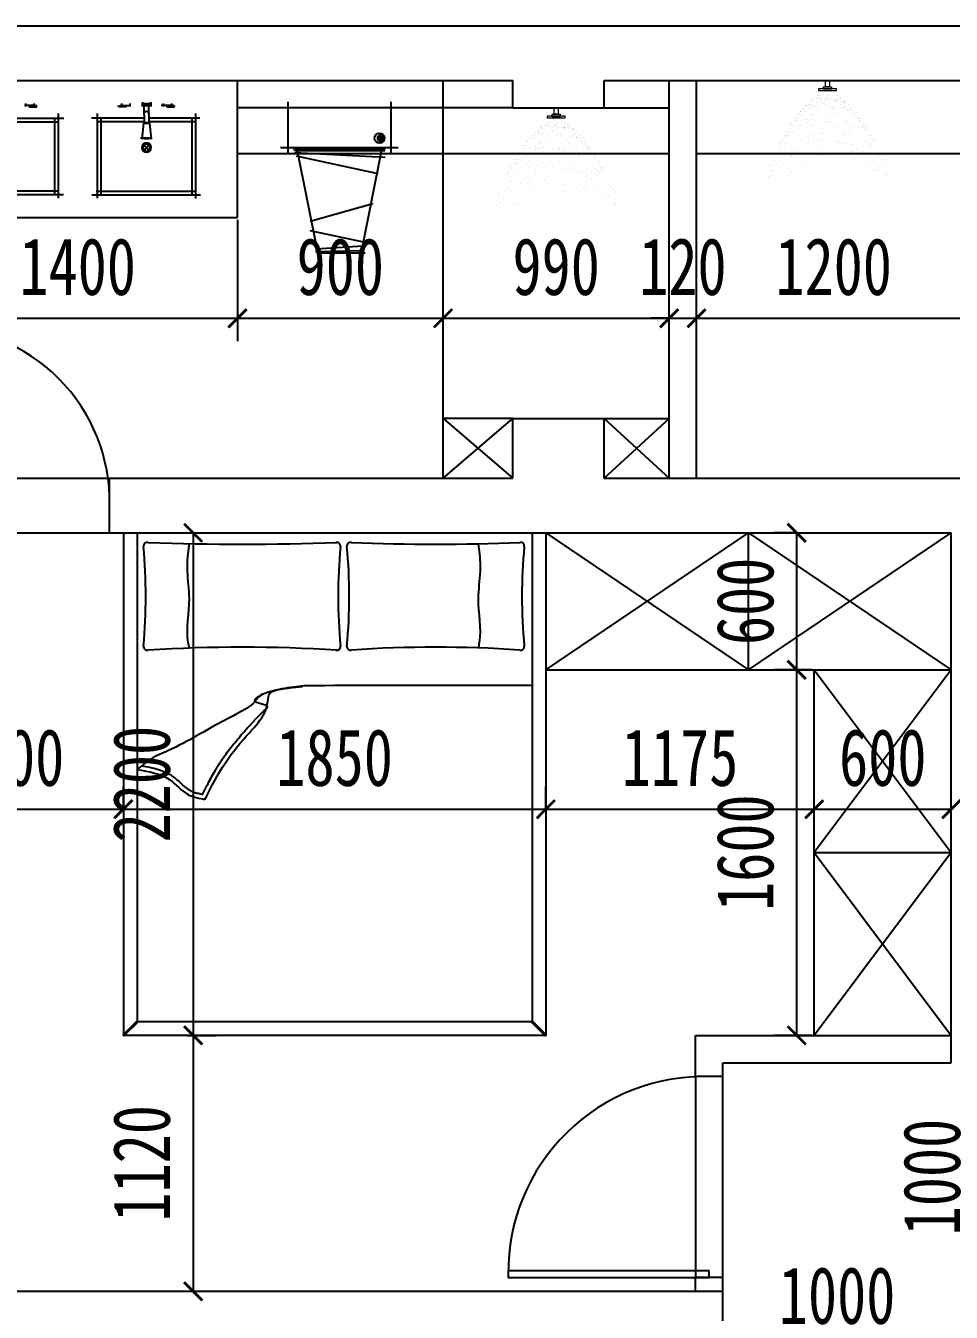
# Model space of a CAD drawing. Header units: millimetres. Extents: x -2231407 to 1513712, y -2704583 to 257.
# Drawn here: x 615723 to 619775, y -1347768 to -1342136 of the extents above; entities that cross this region are included whole.
import ezdxf

# ---------------------------------------------------------------- set-up
doc = ezdxf.new("R2010")
doc.units = ezdxf.units.MM
doc.layers.add('044', color=131, linetype='Continuous', lineweight=9)
doc.layers.add('4', color=4, linetype='Continuous')
doc.layers.add('IBS-Refe', color=50, linetype='Continuous')
doc.styles.add('说明文字', font='', dxfattribs={"width": 0.75})
doc.styles.get('说明文字').set_extended_font_data('SimSun')
doc.dimstyles.new('1--100', dxfattribs={"dimscale": 100, "dimtxt": 2.5, "dimasz": 0.8, "dimexe": 1, "dimexo": 0.1, "dimgap": 1, "dimtad": 3, "dimdec": 4, "dimrnd": 5, "dimzin": 0, "dimdsep": 46, "dimtxsty": '说明文字', "dimblk": 'ARCHTICK', "dimcen": 0.13, "dimazin": 0, "dimtfac": 1, "dimtdec": 4, "dimtix": 1, "dimtmove": 2, "dimatfit": 3, "dimldrblk": '0定义箭头', "dimfxl": 5, "dimfxlon": 1, "dimtvp": 1, "dimtolj": 1, "dimtzin": 0, "dimarcsym": 0})

# ---------------------------------------------------------------- blocks, each defined once
blk = doc.blocks.new('3r32r232r2')
at = {"color": 8}
for p, q in [((557224.1, -1317317.2), (557224.1, -1319513)), ((557224.1, -1317317.2, 0), (559074.1, -1317317.2, 0)), ((557284.1, -1317317.2), (557284.1, -1319453)), ((559014.1, -1317317.2), (559014.1, -1319453)), ((559074.1, -1317317.2), (559074.1, -1319513)), ((557284.1, -1319453), (557224.1, -1319513)), ((557288.3, -1319457.2), (557228.3, -1319517.2)), ((557284.1, -1319453), (557288.3, -1319457.2)), ((559009.8, -1319457.2), (557288.3, -1319457.2)), ((559014.1, -1319453), (559009.8, -1319457.2)), ((559009.8, -1319457.2), (559069.8, -1319517.2)), ((559014.1, -1319453), (559074.1, -1319513)), ((559069.8, -1319517.2), (557228.3, -1319517.2))]:
    blk.add_line(p, q, dxfattribs=at)
for centre, radius, start, end in [((557328.7, -1317374.8), 16.1, 75.7063, 187.4418), ((557745.8, -1306191.2), 11175.5, 267.8814, 272.1186), ((558158.9, -1317375.3), 16.1, 352.5582, 104.2937), ((558218.9, -1317374.8), 16.1, 75.7063, 187.4418), ((558591.2, -1308670.7), 8696.2, 267.57225, 272.42775), ((558963.6, -1317374.8), 16.1, 352.5582, 104.2937), ((554806.6, -1317594.8), 2515.5, 355.0304, 4.9696), ((560452.5, -1317595.3), 2288, 174.5349, 185.4651), ((555925.3, -1317594.8), 2288, 354.5349, 5.4651), ((561257.2, -1317594.8), 2288, 174.5349, 185.4651), ((557328.7, -1317814.8), 16.1, 172.5582, 284.2937), ((557745.8, -1324737.2), 6919.2, 86.57688, 93.42312), ((558158.9, -1317815.3), 16.1, 255.7063, 7.4418), ((558218.9, -1317814.8), 16.1, 172.5582, 284.2937), ((558591.2, -1323202.9), 5385.2, 86.0777, 93.9223), ((558963.6, -1317814.8), 16.1, 255.7063, 7.4418), ((557226.2, -1319515.1), 3, 134.9931, 315.0996), ((559072, -1319515.1), 3, 224.9004, 45.0069)]:
    blk.add_arc(centre, radius, start, end, dxfattribs=at)
for points, knots in [([(557513.5, -1317821.6), (557511.7, -1317813.6), (557495.6, -1317742.7), (557523.3, -1317628.6), (557501.4, -1317492.1), (557506.2, -1317411.4), (557512.3, -1317371.5), (557513.4, -1317364.6)], [0, 0, 0, 0, 24.551262, 217.459975, 337.028895, 437.217911, 458.216546, 458.216546, 458.216546, 458.216546]), ([(558778.8, -1317821.6), (558780.6, -1317813.6), (558796.6, -1317742.7), (558769, -1317628.6), (558790.9, -1317492.1), (558786.1, -1317411.4), (558779.9, -1317371.5), (558778.9, -1317364.6)], [0, 0, 0, 0, 24.551262, 217.459975, 337.028895, 437.217911, 458.216546, 458.216546, 458.216546, 458.216546]), ([(559014.1, -1317985.3), (558610.6, -1317985.2), (558145.2, -1317985.3), (558010, -1317986.9), (557892.6, -1318002.4), (557812.7, -1318028.7), (557800.8, -1318070.8), (557675.3, -1318131.4), (557544.5, -1318206.5), (557439.1, -1318264.4), (557345, -1318301.6), (557303.4, -1318337), (557284.1, -1318353.5)], [96.646583, 96.646583, 96.646583, 96.646583, 862.076778, 918.615066, 991.086884, 1068.140151, 1171.141488, 1349.581713, 1485.494659, 1623.483177, 1710.544261, 1786.221499, 1786.221499, 1786.221499, 1786.221499]), ([(557582.6, -1318483.8), (557609.9, -1318428.9), (557662.2, -1318323.6), (557764.5, -1318203.9), (557858.7, -1318100.8), (557853, -1318027.2), (557876.9, -1318000.8), (558008.6, -1317989.5)], [0, 0, 0, 0, 183.123786, 351.251627, 469.436762, 603.05833, 703.77943, 703.77943, 703.77943, 703.77943]), ([(557571.4, -1318461.4), (557578, -1318448.1), (557586.2, -1318431.7), (557605, -1318395.4), (557615.7, -1318375.7), (557631.3, -1318348.8), (557635.8, -1318341.5), (557644.5, -1318327.3), (557648.9, -1318320.6), (557656.6, -1318308.9), (557660, -1318304), (557666.8, -1318294.3), (557670.3, -1318289.4), (557680.8, -1318275.1), (557688, -1318265.7), (557710, -1318237.8), (557725.2, -1318219.8), (557746.2, -1318195.6), (557751.8, -1318189.2), (557760.3, -1318179.6), (557763.2, -1318176.4), (557769.1, -1318169.8), (557772, -1318166.6), (557780.8, -1318156.8), (557786.7, -1318150.3), (557804.6, -1318131), (557816.9, -1318118.3), (557836.1, -1318099.4), (557842.7, -1318093.1), (557856.3, -1318080.7), (557863.2, -1318074.6), (557784.4, -1318056.7), (557799.2, -1318045.4), (557820.2, -1318031), (557826, -1318027.3), (557833.1, -1318022.9), (557834.4, -1318022.1), (557835.8, -1318021.3)], [11.446693, 11.446693, 11.446693, 11.446693, 66.20458, 66.20458, 132.409159, 132.409159, 157.738839, 157.738839, 181.269338, 181.269338, 198.679267, 198.679267, 216.089197, 216.089197, 250.909056, 250.909056, 320.548774, 320.548774, 345.827712, 345.827712, 358.848719, 358.848719, 371.869725, 371.869725, 397.911737, 397.911737, 449.995762, 449.995762, 476.701855, 476.701855, 503.407948, 503.407948, 556.820133, 556.820133, 576.394027, 576.394027, 580.819388, 580.819388, 580.819388, 580.819388]), ([(557284.1, -1318353.5), (557335.4, -1318361.8), (557421.4, -1318375.7), (557495.1, -1318468.3), (557556, -1318479.1), (557582.6, -1318483.8)], [0, 0, 0, 0, 150.204704, 251.768605, 330.790219, 330.790219, 330.790219, 330.790219]), ([(557304.2, -1318336.5), (557304.2, -1318336.5), (557304, -1318336.4), (557324.9, -1318340.1), (557337.4, -1318342.4), (557362.3, -1318348.2), (557374.7, -1318351.7), (557396.2, -1318359.3), (557405.3, -1318363.1), (557417.9, -1318369.4), (557421.5, -1318371.3), (557427.7, -1318374.9), (557430.3, -1318376.5), (557434.4, -1318379.1), (557435.9, -1318380.2), (557438.7, -1318382.1), (557440, -1318382.9), (557442.4, -1318384.7), (557443.6, -1318385.6), (557447.2, -1318388.3), (557449.6, -1318390.2), (557456.5, -1318395.8), (557460.8, -1318399.6), (557469.4, -1318407.2), (557473.5, -1318411), (557481.6, -1318418.4), (557485.6, -1318422), (557493.5, -1318428.7), (557497.4, -1318431.9), (557505.2, -1318437.7), (557509.1, -1318440.4), (557514, -1318443.2), (557514.9, -1318443.8), (557517, -1318444.9), (557518.1, -1318445.5), (557520.4, -1318446.7), (557521.6, -1318447.2), (557525.2, -1318448.8), (557527.6, -1318449.9), (557535.6, -1318452.9), (557541.4, -1318454.6), (557553.5, -1318457.8), (557559.9, -1318459.2), (557568.1, -1318460.8), (557569.8, -1318461.1), (557571.4, -1318461.4)], [0, 0, 0, 0, 24.319537, 24.319537, 60.416536, 60.416536, 96.513536, 96.513536, 124.132877, 124.132877, 135.417576, 135.417576, 143.707623, 143.707623, 148.705619, 148.705619, 152.813805, 152.813805, 156.921991, 156.921991, 165.138364, 165.138364, 181.57111, 181.57111, 198.003855, 198.003855, 214.4366, 214.4366, 230.869346, 230.869346, 247.302091, 247.302091, 251.381041, 251.381041, 256.076136, 256.076136, 260.771232, 260.771232, 270.161424, 270.161424, 290.550085, 290.550085, 310.938746, 310.938746, 316.14782, 316.14782, 316.14782, 316.14782])]:
    blk.add_open_spline(points, degree=3, knots=knots, dxfattribs=at)
blk = doc.blocks.new('214')
h = blk.add_hatch(color=8)
edge = h.paths.add_edge_path()
edge.add_ellipse((984258.5, -1438081), major_axis=(-12.4, 12.4), ratio=1, start_angle=225, end_angle=405)
edge.add_ellipse((984258.5, -1438081), major_axis=(-12.4, 12.4), ratio=1, start_angle=45, end_angle=225)
at = {"color": 4}
for p, q in [((984336.1, -1437948.9), (983828.7, -1437948.9)), ((983854.3, -1438150.7), (983854.3, -1437921.3)), ((984304.3, -1438148.5), (984304.3, -1437921.3)), ((984336.1, -1438124.1), (983820, -1438124.1)), ((983986.7, -1438594.9), (983891.9, -1438124.1)), ((984172.8, -1438594.9), (984265.4, -1438124.1)), ((984190.8, -1438584.2), (983982.7, -1438584.2))]:
    blk.add_line(p, q, dxfattribs=at)
at = {"color": 8}
for p, q in [((983877.4, -1438130.1), (984279.2, -1438130.1)), ((984279.2, -1438166.3), (983881.3, -1438145.3)), ((984277.3, -1438135.8), (983883.2, -1438135.8)), ((984248.7, -1438236.7), (983890.8, -1438160.5)), ((984224.5, -1438368.1), (983950.4, -1438446.2)), ((984197.9, -1438538.7), (983950.4, -1438486.2)), ((984182.6, -1438554), (983975.2, -1438567.3)), ((984180.7, -1438574.9), (983973.3, -1438578.7))]:
    blk.add_line(p, q, dxfattribs=at)
blk.add_ellipse((984254.1, -1438081.1), major_axis=(-15.6, 15.6), ratio=1, start_param=0.835351, end_param=7.118536, dxfattribs=at)
blk = doc.blocks.new('A$C9808678f')
at = {"color": 8}
for p, q in [((62.2, 565.2), (526.6, 565.2)), ((87.6, 308.7), (87.6, 595.9)), ((107.6, 308.7), (107.6, 566.8)), ((487.6, 571.3), (487.6, 29.4)), ((507.6, 593.7), (507.6, 0)), ((87.9, 545.2), (506.5, 545.2)), ((7.6, 432.3), (25.3, 432.3)), ((19, 439.6), (19, 381.3)), ((21.3, 448.3), (21.3, 412.6)), ((27.2, 448.3), (21.3, 448.3)), ((27.2, 410.3), (27.2, 448.3)), ((7.6, 387.1), (24.3, 387.1)), ((19, 412.6), (21.3, 412.6)), ((19, 406.9), (23.7, 406.9)), ((1.5, 317.9), (25.3, 317.9)), ((7.6, 323), (7.6, 265.7)), ((19, 323), (19, 266.7)), ((70.7, 308.7), (21, 308.7)), ((70.7, 281.8), (21, 281.8)), ((70.7, 308.7), (117.4, 308.7)), ((70.7, 281.8), (117.4, 281.8)), ((87.6, 3), (87.6, 281.8)), ((107.6, 29.4), (107.6, 281.8)), ((113, 281.8), (113, 308.7)), ((115.1, 312.1), (203.6, 320.1)), ((117.4, 276.4), (117.4, 314.7)), ((197.6, 309.6), (197.6, 327.6)), ((197.6, 280.9), (197.6, 309.6)), ((201.1, 309.6), (197.6, 309.6)), ((201.1, 280.9), (201.1, 309.6)), ((235.8, 308.6), (262.7, 281.6)), ((235.8, 281.6), (262.7, 308.6)), ((0, 272.6), (24.8, 272.6)), ((19, 149.1), (19, 215)), ((114.9, 278.4), (203.1, 270.4)), ((201.1, 280.9), (197.6, 280.9)), ((197.6, 280.9), (197.6, 264.7)), ((7.6, 203.4), (24.8, 203.4)), ((7.6, 158.1), (24.3, 158.1)), ((19, 183.6), (23.7, 183.6)), ((19, 177.9), (21.3, 177.9)), ((21.3, 142.2), (21.3, 177.9)), ((27.2, 142.2), (21.3, 142.2)), ((27.2, 180.2), (27.2, 142.2)), ((527.7, 25.2), (63.5, 25.2)), ((504.4, 45.2), (93.1, 45.2))]:
    blk.add_line(p, q, dxfattribs=at)
for centre, radius in [((249.4, 295.2), 25.5), ((249.2, 295.1), 19)]:
    blk.add_circle(centre, radius, dxfattribs=at)
for centre, radius, start, end in [((23.7, 410.3), 3.43, 270, 0), ((21, 295.2), 13.4, 90, 98.43072), ((21, 295.2), 13.4, 261.56928, 270), ((64.2, 295.2), 13.4, 90, 270), ((23.7, 180.2), 3.43, 0, 90)]:
    blk.add_arc(centre, radius, start, end, dxfattribs=at)
blk = doc.blocks.new('A$C3D6C2CD6')
at = {"layer": '044'}
for p, q in [((253.5, 386.8), (253.5, 397.5)), ((253.5, 397.5), (287.7, 397.5)), ((261.5, 397.5), (261.5, 425.2)), ((261.5, 425.2), (279.8, 425.2)), ((279.8, 397.5), (261.5, 397.5)), ((279.8, 425.2), (279.8, 397.5)), ((287.7, 397.5), (287.7, 386.8)), ((310.6, 389), (230.6, 389)), ((230.6, 389), (230.6, 381.5)), ((230.6, 381.5), (310.6, 381.5)), ((230.6, 381.5), (310.6, 381.5)), ((287.7, 386.8), (253.5, 386.8)), ((310.6, 381.5), (310.6, 389))]:
    blk.add_line(p, q, dxfattribs=at)
at = {"layer": '044', "color": 252}
for p, q in [((201.3, 341.5), (201.3, 341.5)), ((205.2, 339.6), (205.2, 339.6)), ((206.7, 344.9), (206.7, 344.9)), ((217.9, 351.3), (217.9, 351.3)), ((223.3, 349.1), (223.3, 349.1)), ((228, 347), (228, 347)), ((229.1, 361.5), (229.1, 361.5)), ((232, 361.1), (232, 361.1)), ((233.7, 347.7), (233.7, 347.7)), ((240.4, 346.9), (240.4, 346.9)), ((241.1, 341.4), (241.1, 341.4)), ((246.1, 358.4), (246.1, 358.4)), ((246.5, 344.9), (246.5, 344.9)), ((256.4, 340), (256.4, 340)), ((257.8, 344.6), (257.8, 344.6)), ((261.5, 346.6), (261.5, 346.6)), ((262.3, 371.2), (262.3, 371.2)), ((267.6, 350.3), (267.6, 350.3)), ((268.2, 343.2), (268.2, 343.2)), ((269.9, 352.4), (269.9, 352.4)), ((271.9, 361), (271.9, 361)), ((274.9, 342.3), (274.9, 342.3)), ((278.8, 358.6), (278.8, 358.6)), ((281, 341.4), (281, 341.4)), ((282.7, 364.1), (282.7, 364.1)), ((286.4, 344.8), (286.4, 344.8)), ((292.2, 340), (292.2, 340)), ((296.1, 345.3), (296.1, 345.3)), ((302.6, 338.7), (302.6, 338.7)), ((306, 339), (306, 339)), ((308.4, 341.2), (308.4, 341.2)), ((311.8, 361), (311.8, 361)), ((312.3, 358.1), (312.3, 358.1)), ((320.9, 341.3), (320.9, 341.3)), ((321.1, 352.9), (321.1, 352.9)), ((326.3, 344.7), (326.3, 344.7)), ((328.8, 345.5), (328.8, 345.5)), ((150.4, 289.4), (150.4, 289.4)), ((152.7, 291.5), (152.7, 291.5)), ((159.1, 298.8), (159.1, 298.8)), ((165.3, 290.5), (165.3, 290.5)), ((165.5, 303.2), (165.5, 303.2)), ((171.5, 297.1), (171.5, 297.1)), ((175.7, 289.1), (175.7, 289.1)), ((176.4, 310.8), (176.4, 310.8)), ((176.6, 313.4), (176.6, 313.4)), ((177.1, 322.1), (177.1, 322.1)), ((179, 315.6), (179, 315.6)), ((187.5, 320.7), (187.5, 320.7)), ((190.9, 309.4), (190.9, 309.4)), ((191.7, 327.2), (191.7, 327.2)), ((194.1, 319.8), (194.1, 319.8)), ((194.5, 322.2), (194.5, 322.2)), ((196.3, 312.9), (196.3, 312.9)), ((201.3, 306), (201.3, 306)), ((202.8, 337.4), (202.8, 337.4)), ((210.7, 335), (210.7, 335)), ((211.5, 317.5), (211.5, 317.5)), ((212.1, 312.9), (212.1, 312.9)), ((221.7, 329), (221.7, 329)), ((221.9, 316.1), (221.9, 316.1)), ((228.2, 296.3), (228.2, 296.3)), ((232.4, 303.6), (232.4, 303.6)), ((235.3, 314.4), (235.3, 314.4)), ((245.3, 333.7), (245.3, 333.7)), ((254.7, 324), (254.7, 324)), ((259.4, 328.4), (259.4, 328.4)), ((260.7, 321.9), (260.7, 321.9)), ((270, 309.8), (270, 309.8)), ((278, 333.9), (278, 333.9)), ((281, 305.9), (281, 305.9)), ((290.8, 307.1), (290.8, 307.1)), ((291.8, 312.7), (291.8, 312.7)), ((293.7, 296.6), (293.7, 296.6)), ((301.4, 328.9), (301.4, 328.9)), ((304.2, 305.3), (304.2, 305.3)), ((309.3, 337.8), (309.3, 337.8)), ((311.5, 333.5), (311.5, 333.5)), ((326.7, 335.5), (326.7, 335.5)), ((328, 320.8), (328, 320.8)), ((331.7, 301.6), (331.7, 301.6)), ((333.4, 317.6), (333.4, 317.6)), ((336.4, 305.9), (336.4, 305.9)), ((337.1, 334.1), (337.1, 334.1)), ((338.9, 300.7), (338.9, 300.7)), ((341.3, 328.8), (341.3, 328.8)), ((343.8, 333.2), (343.8, 333.2)), ((344.5, 327.8), (344.5, 327.8)), ((345.3, 307.6), (345.3, 307.6)), ((346.1, 332.2), (346.1, 332.2)), ((346.9, 329.9), (346.9, 329.9)), ((350.4, 309.2), (350.4, 309.2)), ((355.8, 312.6), (355.8, 312.6)), ((359.1, 294.7), (359.1, 294.7)), ((359.8, 298), (359.8, 298)), ((360.7, 295.7), (360.7, 295.7)), ((361.5, 320.4), (361.5, 320.4)), ((366.4, 297.1), (366.4, 297.1)), ((370.8, 296.7), (370.8, 296.7)), ((371.9, 306.3), (371.9, 306.3)), ((377.2, 283.1), (377.2, 283.1)), ((378, 307.7), (378, 307.7)), ((383.8, 294.8), (383.8, 294.8)), ((397.6, 283.4), (397.6, 283.4)), ((107.2, 231.8), (107.2, 231.8)), ((111, 233), (111, 233)), ((117.6, 230.5), (117.6, 230.5)), ((124, 249.9), (124, 249.9)), ((129.4, 262), (129.4, 262)), ((130.4, 245.4), (130.4, 245.4)), ((135.8, 248.8), (135.8, 248.8)), ((136.1, 261.2), (136.1, 261.2)), ((139.2, 279.2), (139.2, 279.2)), ((140.7, 277.5), (140.7, 277.5)), ((142, 261.3), (142, 261.3)), ((146.1, 280.9), (146.1, 280.9)), ((149.8, 227.9), (149.8, 227.9)), ((154.5, 232.2), (154.5, 232.2)), ((157.5, 249.4), (157.5, 249.4)), ((158.3, 274.1), (158.3, 274.1)), ((177.5, 255.7), (177.5, 255.7)), ((180, 255.6), (180, 255.6)), ((180.6, 241.9), (180.6, 241.9)), ((191.4, 248.8), (191.4, 248.8)), ((192.1, 273.4), (192.1, 273.4)), ((198.3, 253), (198.3, 253)), ((202.2, 276), (202.2, 276)), ((207, 280.3), (207, 280.3)), ((214, 232.7), (214, 232.7)), ((215, 250.8), (215, 250.8)), ((242.1, 281.1), (242.1, 281.1)), ((258.4, 245.1), (258.4, 245.1)), ((272.8, 240.4), (272.8, 240.4)), ((277.5, 273.1), (277.5, 273.1)), ((278.7, 245.8), (278.7, 245.8)), ((283.7, 253.7), (283.7, 253.7)), ((284.5, 241.6), (284.5, 241.6)), ((301.1, 239.4), (301.1, 239.4)), ((309.4, 281.2), (309.4, 281.2)), ((313.7, 232.5), (313.7, 232.5)), ((321.9, 281), (321.9, 281)), ((328.2, 270.1), (328.2, 270.1)), ((344.6, 233.7), (344.6, 233.7)), ((350.8, 248.5), (350.8, 248.5)), ((359.1, 246.4), (359.1, 246.4)), ((370.6, 230.3), (370.6, 230.3)), ((379.9, 277), (379.9, 277)), ((384.1, 271.1), (384.1, 271.1)), ((384.2, 228.5), (384.2, 228.5)), ((385.3, 280.5), (385.3, 280.5)), ((386.3, 258.7), (386.3, 258.7)), ((394.5, 269.8), (394.5, 269.8)), ((395.2, 281.3), (395.2, 281.3)), ((400.3, 264.6), (400.3, 264.6)), ((405.1, 225.8), (405.1, 225.8)), ((406.5, 258.7), (406.5, 258.7)), ((407.5, 246), (407.5, 246)), ((409.4, 244.9), (409.4, 244.9)), ((409.8, 248.2), (409.8, 248.2)), ((409.9, 258), (409.9, 258)), ((414.8, 248.3), (414.8, 248.3)), ((416.9, 257.3), (416.9, 257.3)), ((426.4, 245.3), (426.4, 245.3)), ((429.9, 232.5), (429.9, 232.5)), ((72.8, 171.8), (72.8, 171.8)), ((83.9, 182), (83.9, 182)), ((86.3, 184.1), (86.3, 184.1)), ((89.6, 200.4), (89.6, 200.4)), ((91, 184.8), (91, 184.8)), ((95.4, 200.2), (95.4, 200.2)), ((97.3, 179.8), (97.3, 179.8)), ((100.6, 201), (100.6, 201)), ((102, 184.1), (102, 184.1)), ((105.8, 213.2), (105.8, 213.2)), ((105.8, 198.9), (105.8, 198.9)), ((119.1, 197.1), (119.1, 197.1)), ((125, 223.8), (125, 223.8)), ((127.5, 207.5), (127.5, 207.5)), ((141.7, 217.1), (141.7, 217.1)), ((142.8, 177.4), (142.8, 177.4)), ((152, 193.2), (152, 193.2)), ((168.8, 174), (168.8, 174)), ((185.5, 171.8), (185.5, 171.8)), ((197.9, 193.1), (197.9, 193.1)), ((200.5, 224.1), (200.5, 224.1)), ((207.2, 180.3), (207.2, 180.3)), ((213.1, 185.7), (213.1, 185.7)), ((243.1, 221.7), (243.1, 221.7)), ((244.9, 214.9), (244.9, 214.9)), ((251.6, 193), (251.6, 193)), ((281.7, 192), (281.7, 192)), ((300.2, 223.9), (300.2, 223.9)), ((324.9, 222), (324.9, 222)), ((341.1, 186.8), (341.1, 186.8)), ((351.3, 192.8), (351.3, 192.8)), ((368.1, 188.9), (368.1, 188.9)), ((369, 212.3), (369, 212.3)), ((374.9, 217.7), (374.9, 217.7)), ((392.1, 221.1), (392.1, 221.1)), ((418.4, 224), (418.4, 224)), ((425.6, 220.6), (425.6, 220.6)), ((426.6, 194.6), (426.6, 194.6)), ((429.1, 222.6), (429.1, 222.6)), ((433.1, 208.6), (433.1, 208.6)), ((434.8, 224.6), (434.8, 224.6)), ((439, 212.8), (439, 212.8)), ((439.5, 221.2), (439.5, 221.2)), ((442.9, 207.4), (442.9, 207.4)), ((444.3, 216.2), (444.3, 216.2)), ((451.8, 186.5), (451.8, 186.5)), ((457.5, 170.9), (457.5, 170.9)), ((458.3, 195.6), (458.3, 195.6)), ((462.2, 185.1), (462.2, 185.1)), ((52.6, 127.6), (52.6, 127.6)), ((54.4, 139.4), (54.4, 139.4)), ((59.5, 149.3), (59.5, 149.3)), ((59.5, 113.8), (59.5, 113.8)), ((61.4, 138.4), (61.4, 138.4)), ((64.9, 152.8), (64.9, 152.8)), ((70.3, 120.7), (70.3, 120.7)), ((70.7, 164.3), (70.7, 164.3)), ((75, 159.4), (75, 159.4)), ((82.2, 135.7), (82.2, 135.7)), ((87.2, 151.6), (87.2, 151.6)), ((114, 131.1), (114, 131.1)), ((126.1, 113), (126.1, 113)), ((141.6, 120.2), (141.6, 120.2)), ((147.5, 125.6), (147.5, 125.6)), ((154.6, 163.1), (154.6, 163.1)), ((174.7, 144), (174.7, 144)), ((179.3, 154.8), (179.3, 154.8)), ((188.2, 152.6), (188.2, 152.6)), ((220, 116.7), (220, 116.7)), ((228.9, 166.1), (228.9, 166.1)), ((229.3, 118.5), (229.3, 118.5)), ((230.6, 126.4), (230.6, 126.4)), ((241.1, 160), (241.1, 160)), ((255, 162.7), (255, 162.7)), ((309.3, 157.6), (309.3, 157.6)), ((315.1, 154.7), (315.1, 154.7)), ((322.9, 160.4), (322.9, 160.4)), ((341.1, 151.3), (341.1, 151.3)), ((357.8, 149.1), (357.8, 149.1)), ((374, 143.6), (374, 143.6)), ((380.1, 116.5), (380.1, 116.5)), ((387.5, 152.2), (387.5, 152.2)), ((399.6, 124.1), (399.6, 124.1)), ((401.2, 143.4), (401.2, 143.4)), ((405.5, 129.5), (405.5, 129.5)), ((406.7, 159.3), (406.7, 159.3)), ((427.2, 140), (427.2, 140)), ((437.3, 158.7), (437.3, 158.7)), ((443.9, 137.8), (443.9, 137.8)), ((447.9, 127.7), (447.9, 127.7)), ((450.4, 153.5), (450.4, 153.5)), ((457.6, 138), (457.6, 138)), ((462.3, 142.3), (462.3, 142.3)), ((463.7, 151.8), (463.7, 151.8)), ((470.4, 164.2), (470.4, 164.2)), ((472.8, 166.4), (472.8, 166.4)), ((474, 158.2), (474, 158.2)), ((36, 108.6), (36, 108.6)), ((37.8, 75.3), (37.8, 75.3)), ((49.2, 64), (49.2, 64)), ((62.7, 72.6), (62.7, 72.6)), ((68.9, 102.5), (68.9, 102.5)), ((69.8, 104.2), (69.8, 104.2)), ((76, 60.1), (76, 60.1)), ((81.9, 65.5), (81.9, 65.5)), ((113.3, 98.5), (113.3, 98.5)), ((113.7, 94.7), (113.7, 94.7)), ((151.4, 64.5), (151.4, 64.5)), ((158, 109.1), (158, 109.1)), ((169.8, 70.7), (169.8, 70.7)), ((199.8, 89), (199.8, 89)), ((224.1, 104.5), (224.1, 104.5)), ((236.2, 98.8), (236.2, 98.8)), ((283, 92.7), (283, 92.7)), ((307, 58.8), (307, 58.8)), ((313, 88.7), (313, 88.7)), ((379.2, 88.7), (379.2, 88.7)), ((391.3, 78.4), (391.3, 78.4)), ((393.1, 66.1), (393.1, 66.1)), ((403.5, 104.1), (403.5, 104.1)), ((403.7, 75.8), (403.7, 75.8)), ((425.1, 112.5), (425.1, 112.5)), ((438.1, 72.3), (438.1, 72.3)), ((454.3, 59.6), (454.3, 59.6)), ((461.3, 71.9), (461.3, 71.9)), ((467.9, 70.5), (467.9, 70.5)), ((488.9, 96.2), (488.9, 96.2)), ((499, 88.2), (499, 88.2)), ((509, 79.5), (509, 79.5)), ((512.3, 95.1), (512.3, 95.1)), ((523.4, 69.7), (523.4, 69.7)), ((0, 25), (0, 25)), ((16.3, 5.4), (16.3, 5.4)), ((18.5, 52.7), (18.5, 52.7)), ((23.6, 10.9), (23.6, 10.9)), ((23.7, 27.4), (23.7, 27.4)), ((40.3, 25.2), (40.3, 25.2)), ((48.2, 34.6), (48.2, 34.6)), ((78.3, 6.8), (78.3, 6.8)), ((101.9, 8.5), (101.9, 8.5)), ((112.4, 33.3), (112.4, 33.3)), ((112.5, 18.2), (112.5, 18.2)), ((225.7, 7.5), (225.7, 7.5)), ((291.7, 33), (291.7, 33)), ((343, 20.2), (343, 20.2)), ((376.4, 5.5), (376.4, 5.5)), ((471.1, 32.6), (471.1, 32.6)), ((483.9, 49.7), (483.9, 49.7)), ((489.1, 32.9), (489.1, 32.9)), ((498.9, 32.2), (498.9, 32.2)), ((500.5, 47.5), (500.5, 47.5)), ((526.4, 7.9), (526.4, 7.9)), ((527.7, 3.3), (527.7, 3.3)), ((528, 55.7), (528, 55.7)), ((532.3, 13.3), (532.3, 13.3)), ((554.3, 7.3), (554.3, 7.3)), ((10.4, 0), (10.4, 0))]:
    blk.add_line(p, q, dxfattribs=at)
blk = doc.blocks.new('_ArchTick')
at = {"color": 0, "linetype": 'ByBlock', "const_width": 0.15}
blk.add_lwpolyline([(-0.5, -0.5), (0.5, 0.5)], dxfattribs=at)
blk = doc.blocks.new('*D65')
at = {"color": 1, "lineweight": -2, "ltscale": 3}
for p, q in [((615250.3, -1342985.9), (615250.3, -1343516.6)), ((616650.3, -1342985.9), (616650.3, -1343516.6)), ((615250.3, -1343416.6), (616650.3, -1343416.6))]:
    blk.add_line(p, q, dxfattribs=at)
at = {"layer": 'Defpoints', "color": 0, "ltscale": 3}
for p in [(615250.3, -1342975.9), (616650.3, -1342975.9), (616650.3, -1343416.6)]:
    blk.add_point(p, dxfattribs=at)
at = {"color": 1, "lineweight": -2, "ltscale": 3, "xscale": 80, "yscale": 80, "zscale": 80, "rotation": 180}
blk.add_blockref('_ArchTick', (615250.3, -1343416.6), dxfattribs=at)
at = {"color": 1, "lineweight": -2, "ltscale": 3, "xscale": 80, "yscale": 80, "zscale": 80}
blk.add_blockref('_ArchTick', (616650.3, -1343416.6), dxfattribs=at)
at = {"color": 2, "ltscale": 3, "insert": (615950.3, -1343191.6), "char_height": 250, "attachment_point": 5, "style": '说明文字'}
blk.add_mtext('\\A1;1400', dxfattribs=at)
blk = doc.blocks.new('0定义箭头')
at = {"layer": 'IBS-Refe', "color": 3}
for p, q in [((-1.435, 1.148), (-1.09, 1.437)), ((-1.09, 1.437), (0, 0)), ((-1.435, 1.148), (-0.369, 0)), ((-0.369, 0), (-2.127, 0)), ((-1.435, -1.148), (-0.369, 0)), ((-1.09, -1.437), (0, 0)), ((-1.435, -1.148), (-1.09, -1.437))]:
    blk.add_line(p, q, dxfattribs=at)
for points in [[(-1.435, 1.148), (-1.09, 1.437), (-0.369, 0), (0, 0)], [(-1.435, -1.148), (-1.09, -1.437), (-0.369, 0), (0, 0)]]:
    blk.add_solid(points, dxfattribs=at)
blk = doc.blocks.new('*D66')
at = {"color": 1, "lineweight": -2, "ltscale": 3}
for p, q in [((616650.3, -1342985.9), (616650.3, -1343516.6)), ((617550.3, -1343416.6), (617550.3, -1343316.6)), ((616650.3, -1343416.6), (617550.3, -1343416.6))]:
    blk.add_line(p, q, dxfattribs=at)
at = {"layer": 'Defpoints', "color": 0, "ltscale": 3}
for p in [(616650.3, -1342975.9), (617550.3, -1343416.6), (617550.3, -1343416.6)]:
    blk.add_point(p, dxfattribs=at)
at = {"color": 1, "lineweight": -2, "ltscale": 3, "xscale": 80, "yscale": 80, "zscale": 80, "rotation": 180}
blk.add_blockref('_ArchTick', (616650.3, -1343416.6), dxfattribs=at)
at = {"color": 1, "lineweight": -2, "ltscale": 3, "xscale": 80, "yscale": 80, "zscale": 80}
blk.add_blockref('_ArchTick', (617550.3, -1343416.6), dxfattribs=at)
at = {"color": 2, "ltscale": 3, "insert": (617100.3, -1343191.6), "char_height": 250, "attachment_point": 5, "style": '说明文字'}
blk.add_mtext('\\A1;900', dxfattribs=at)
blk = doc.blocks.new('*D67')
at = {"color": 1, "lineweight": -2, "ltscale": 3}
for p, q in [((617550.3, -1343416.6), (617550.3, -1343316.6)), ((618540.3, -1343416.6), (618540.3, -1343316.6)), ((617550.3, -1343416.6), (618540.3, -1343416.6))]:
    blk.add_line(p, q, dxfattribs=at)
at = {"layer": 'Defpoints', "color": 0, "ltscale": 3}
for p in [(617550.3, -1343416.6), (618540.3, -1343416.6), (618540.3, -1343416.6)]:
    blk.add_point(p, dxfattribs=at)
at = {"color": 1, "lineweight": -2, "ltscale": 3, "xscale": 80, "yscale": 80, "zscale": 80, "rotation": 180}
blk.add_blockref('_ArchTick', (617550.3, -1343416.6), dxfattribs=at)
at = {"color": 1, "lineweight": -2, "ltscale": 3, "xscale": 80, "yscale": 80, "zscale": 80}
blk.add_blockref('_ArchTick', (618540.3, -1343416.6), dxfattribs=at)
at = {"color": 2, "ltscale": 3, "insert": (618045.3, -1343191.6), "char_height": 250, "attachment_point": 5, "style": '说明文字'}
blk.add_mtext('\\A1;990', dxfattribs=at)
blk = doc.blocks.new('*D68')
at = {"color": 1, "lineweight": -2, "ltscale": 3}
for p, q in [((618540.3, -1343416.6), (618540.3, -1343316.6)), ((618660.3, -1343416.6), (618660.3, -1343316.6)), ((618540.3, -1343416.6), (618460.3, -1343416.6)), ((618540.3, -1343416.6), (618660.3, -1343416.6)), ((618660.3, -1343416.6), (618740.3, -1343416.6))]:
    blk.add_line(p, q, dxfattribs=at)
at = {"layer": 'Defpoints', "color": 0, "ltscale": 3}
for p in [(618540.3, -1343416.6), (618660.3, -1343416.6), (618660.3, -1343416.6)]:
    blk.add_point(p, dxfattribs=at)
at = {"color": 1, "lineweight": -2, "ltscale": 3, "xscale": 80, "yscale": 80, "zscale": 80}
blk.add_blockref('_ArchTick', (618540.3, -1343416.6), dxfattribs=at)
at = {"color": 1, "lineweight": -2, "ltscale": 3, "xscale": 80, "yscale": 80, "zscale": 80, "rotation": 180}
blk.add_blockref('_ArchTick', (618660.3, -1343416.6), dxfattribs=at)
at = {"color": 2, "ltscale": 3, "insert": (618600.3, -1343191.6), "char_height": 250, "attachment_point": 5, "style": '说明文字'}
blk.add_mtext('\\A1;120', dxfattribs=at)
blk = doc.blocks.new('*D69')
at = {"color": 1, "lineweight": -2, "ltscale": 3}
for p, q in [((618660.3, -1343416.6), (618660.3, -1343316.6)), ((619860.3, -1343416.6), (619860.3, -1343316.6)), ((618660.3, -1343416.6), (619860.3, -1343416.6))]:
    blk.add_line(p, q, dxfattribs=at)
at = {"layer": 'Defpoints', "color": 0, "ltscale": 3}
for p in [(618660.3, -1343416.6), (619860.3, -1343416.6), (619860.3, -1343416.6)]:
    blk.add_point(p, dxfattribs=at)
at = {"color": 1, "lineweight": -2, "ltscale": 3, "xscale": 80, "yscale": 80, "zscale": 80, "rotation": 180}
blk.add_blockref('_ArchTick', (618660.3, -1343416.6), dxfattribs=at)
at = {"color": 1, "lineweight": -2, "ltscale": 3, "xscale": 80, "yscale": 80, "zscale": 80}
blk.add_blockref('_ArchTick', (619860.3, -1343416.6), dxfattribs=at)
at = {"color": 2, "ltscale": 3, "insert": (619260.3, -1343191.6), "char_height": 250, "attachment_point": 5, "style": '说明文字'}
blk.add_mtext('\\A1;1200', dxfattribs=at)
blk = doc.blocks.new('*D76')
at = {"color": 1, "lineweight": -2, "ltscale": 3}
for p, q in [((615250.3, -1345295.9), (615250.3, -1345665.6)), ((616150.3, -1345565.6), (616150.3, -1345465.6)), ((615250.3, -1345565.6), (616150.3, -1345565.6))]:
    blk.add_line(p, q, dxfattribs=at)
at = {"layer": 'Defpoints', "color": 0, "ltscale": 3}
for p in [(615250.3, -1345285.9), (616150.3, -1345565.6, 0), (616150.3, -1345565.6)]:
    blk.add_point(p, dxfattribs=at)
at = {"color": 1, "lineweight": -2, "ltscale": 3, "xscale": 80, "yscale": 80, "zscale": 80, "rotation": 180}
blk.add_blockref('_ArchTick', (615250.3, -1345565.6), dxfattribs=at)
at = {"color": 1, "lineweight": -2, "ltscale": 3, "xscale": 80, "yscale": 80, "zscale": 80}
blk.add_blockref('_ArchTick', (616150.3, -1345565.6), dxfattribs=at)
at = {"color": 2, "ltscale": 3, "insert": (615700.3, -1345340.6), "char_height": 250, "attachment_point": 5, "style": '说明文字'}
blk.add_mtext('\\A1;900', dxfattribs=at)
blk = doc.blocks.new('*D77')
at = {"color": 1, "lineweight": -2, "ltscale": 3}
for p, q in [((616150.3, -1345565.6), (616150.3, -1345465.6)), ((618000.3, -1345565.6), (618000.3, -1345465.6)), ((616150.3, -1345565.6), (618000.3, -1345565.6))]:
    blk.add_line(p, q, dxfattribs=at)
at = {"layer": 'Defpoints', "color": 0, "ltscale": 3}
for p in [(616150.3, -1345565.6, 0), (618000.3, -1345565.6, 0), (618000.3, -1345565.6)]:
    blk.add_point(p, dxfattribs=at)
at = {"color": 1, "lineweight": -2, "ltscale": 3, "xscale": 80, "yscale": 80, "zscale": 80, "rotation": 180}
blk.add_blockref('_ArchTick', (616150.3, -1345565.6), dxfattribs=at)
at = {"color": 1, "lineweight": -2, "ltscale": 3, "xscale": 80, "yscale": 80, "zscale": 80}
blk.add_blockref('_ArchTick', (618000.3, -1345565.6), dxfattribs=at)
at = {"color": 2, "ltscale": 3, "insert": (617075.3, -1345340.6), "char_height": 250, "attachment_point": 5, "style": '说明文字'}
blk.add_mtext('\\A1;1850', dxfattribs=at)
blk = doc.blocks.new('*D78')
at = {"color": 1, "lineweight": -2, "ltscale": 3}
for p, q in [((618000.3, -1345565.6), (618000.3, -1345465.6)), ((619175.3, -1345565.6), (619175.3, -1345465.6)), ((618000.3, -1345565.6), (619175.3, -1345565.6))]:
    blk.add_line(p, q, dxfattribs=at)
at = {"layer": 'Defpoints', "color": 0, "ltscale": 3}
for p in [(618000.3, -1345565.6, 0), (619175.3, -1345565.6), (619175.3, -1345565.6)]:
    blk.add_point(p, dxfattribs=at)
at = {"color": 1, "lineweight": -2, "ltscale": 3, "xscale": 80, "yscale": 80, "zscale": 80, "rotation": 180}
blk.add_blockref('_ArchTick', (618000.3, -1345565.6), dxfattribs=at)
at = {"color": 1, "lineweight": -2, "ltscale": 3, "xscale": 80, "yscale": 80, "zscale": 80}
blk.add_blockref('_ArchTick', (619175.3, -1345565.6), dxfattribs=at)
at = {"color": 2, "ltscale": 3, "insert": (618587.8, -1345340.6), "char_height": 250, "attachment_point": 5, "style": '说明文字'}
blk.add_mtext('\\A1;1175', dxfattribs=at)
blk = doc.blocks.new('*D79')
at = {"color": 1, "lineweight": -2, "ltscale": 3}
for p, q in [((619175.3, -1345565.6), (619175.3, -1345465.6)), ((619775.3, -1345565.6), (619775.3, -1345465.6)), ((619175.3, -1345565.6), (619775.3, -1345565.6))]:
    blk.add_line(p, q, dxfattribs=at)
at = {"layer": 'Defpoints', "color": 0, "ltscale": 3}
for p in [(619175.3, -1345565.6), (619775.3, -1345565.6), (619775.3, -1345565.6)]:
    blk.add_point(p, dxfattribs=at)
at = {"color": 1, "lineweight": -2, "ltscale": 3, "xscale": 80, "yscale": 80, "zscale": 80, "rotation": 180}
blk.add_blockref('_ArchTick', (619175.3, -1345565.6), dxfattribs=at)
at = {"color": 1, "lineweight": -2, "ltscale": 3, "xscale": 80, "yscale": 80, "zscale": 80}
blk.add_blockref('_ArchTick', (619775.3, -1345565.6), dxfattribs=at)
at = {"color": 2, "ltscale": 3, "insert": (619475.3, -1345340.6), "char_height": 250, "attachment_point": 5, "style": '说明文字'}
blk.add_mtext('\\A1;600', dxfattribs=at)
blk = doc.blocks.new('*D80')
at = {"color": 1, "lineweight": -2, "ltscale": 3}
for p, q in [((619165.3, -1344955.9), (618998.5, -1344955.9)), ((619098.5, -1346555.9), (619098.5, -1344955.9)), ((619165.3, -1346555.9), (618998.5, -1346555.9))]:
    blk.add_line(p, q, dxfattribs=at)
at = {"layer": 'Defpoints', "color": 0, "ltscale": 3}
for p in [(619098.5, -1344955.9), (619175.3, -1344955.9), (619175.3, -1346555.9)]:
    blk.add_point(p, dxfattribs=at)
at = {"color": 1, "lineweight": -2, "ltscale": 3, "xscale": 80, "yscale": 80, "zscale": 80}
for p, rotation in [((619098.5, -1344955.9), 90), ((619098.5, -1346555.9), 270)]:
    blk.add_blockref('_ArchTick', p, dxfattribs=dict(at, rotation=rotation))
at = {"color": 2, "ltscale": 3, "insert": (618873.5, -1345755.9), "char_height": 250, "attachment_point": 5, "rotation": 90, "style": '说明文字'}
blk.add_mtext('\\A1;1600', dxfattribs=at)
blk = doc.blocks.new('*D81')
at = {"color": 1, "lineweight": -2, "ltscale": 3}
for p, q in [((619098.5, -1344355.9), (618998.5, -1344355.9)), ((619098.5, -1344955.9), (619098.5, -1344355.9)), ((619165.3, -1344955.9), (618998.5, -1344955.9))]:
    blk.add_line(p, q, dxfattribs=at)
at = {"layer": 'Defpoints', "color": 0, "ltscale": 3}
for p in [(619098.5, -1344355.9), (619098.5, -1344355.9), (619175.3, -1344955.9)]:
    blk.add_point(p, dxfattribs=at)
at = {"color": 1, "lineweight": -2, "ltscale": 3, "xscale": 80, "yscale": 80, "zscale": 80}
for p, rotation in [((619098.5, -1344355.9), 90), ((619098.5, -1344955.9), 270)]:
    blk.add_blockref('_ArchTick', p, dxfattribs=dict(at, rotation=rotation))
at = {"color": 2, "ltscale": 3, "insert": (618873.5, -1344655.9), "char_height": 250, "attachment_point": 5, "rotation": 90, "style": '说明文字'}
blk.add_mtext('\\A1;600', dxfattribs=at)
blk = doc.blocks.new('*D82')
at = {"color": 1, "lineweight": -2, "ltscale": 3}
for p, q in [((616430.1, -1344355.9), (616556, -1344355.9)), ((616456, -1344355.9), (616456, -1346555.9)), ((616430.1, -1346555.9), (616556, -1346555.9))]:
    blk.add_line(p, q, dxfattribs=at)
at = {"layer": 'Defpoints', "color": 0, "ltscale": 3}
for p in [(616420.1, -1344355.9, 0), (616420.1, -1346555.9, 0), (616456, -1346555.9)]:
    blk.add_point(p, dxfattribs=at)
at = {"color": 1, "lineweight": -2, "ltscale": 3, "xscale": 80, "yscale": 80, "zscale": 80}
for p, rotation in [((616456, -1344355.9), 90), ((616456, -1346555.9), 270)]:
    blk.add_blockref('_ArchTick', p, dxfattribs=dict(at, rotation=rotation))
at = {"color": 2, "ltscale": 3, "insert": (616231, -1345455.9), "char_height": 250, "attachment_point": 5, "rotation": 90, "style": '说明文字'}
blk.add_mtext('\\A1;2200', dxfattribs=at)
blk = doc.blocks.new('*D83')
at = {"color": 1, "lineweight": -2, "ltscale": 3}
for p, q in [((616430.1, -1346555.9), (616556, -1346555.9)), ((616456, -1346555.9), (616456, -1347675.9)), ((616456, -1347675.9), (616556, -1347675.9))]:
    blk.add_line(p, q, dxfattribs=at)
at = {"layer": 'Defpoints', "color": 0, "ltscale": 3}
for p in [(616420.1, -1346555.9, 0), (616456, -1347675.9), (616456, -1347675.9)]:
    blk.add_point(p, dxfattribs=at)
at = {"color": 1, "lineweight": -2, "ltscale": 3, "xscale": 80, "yscale": 80, "zscale": 80}
for p, rotation in [((616456, -1346555.9), 90), ((616456, -1347675.9), 270)]:
    blk.add_blockref('_ArchTick', p, dxfattribs=dict(at, rotation=rotation))
at = {"color": 2, "ltscale": 3, "insert": (616231, -1347115.9), "char_height": 250, "attachment_point": 5, "rotation": 90, "style": '说明文字'}
blk.add_mtext('\\A1;1120', dxfattribs=at)
blk = doc.blocks.new('*D114')
at = {"color": 1, "lineweight": -2, "ltscale": 3}
for p, q in [((619915.9, -1346675.9), (620015.9, -1346675.9)), ((619915.9, -1346675.9), (619915.9, -1347675.9)), ((619935.3, -1347675.9), (619815.9, -1347675.9))]:
    blk.add_line(p, q, dxfattribs=at)
at = {"layer": 'Defpoints', "color": 0, "ltscale": 3}
for p in [(619915.3, -1346675.9), (619915.9, -1347675.9), (619945.3, -1347675.9)]:
    blk.add_point(p, dxfattribs=at)
at = {"color": 1, "lineweight": -2, "ltscale": 3, "xscale": 80, "yscale": 80, "zscale": 80}
for p, rotation in [((619915.9, -1346675.9), 90), ((619915.9, -1347675.9), 270)]:
    blk.add_blockref('_ArchTick', p, dxfattribs=dict(at, rotation=rotation))
at = {"color": 2, "ltscale": 3, "insert": (619690.9, -1347175.9), "char_height": 250, "attachment_point": 5, "rotation": 90, "style": '说明文字'}
blk.add_mtext('\\A1;1000', dxfattribs=at)
blk = doc.blocks.new('*D115')
at = {"color": 1, "lineweight": -2, "ltscale": 3}
for p, q in [((618775.3, -1347920.6), (618775.3, -1348020.6)), ((618775.3, -1347920.6), (619775.3, -1347920.6)), ((619775.3, -1347920.6), (619775.3, -1348020.6))]:
    blk.add_line(p, q, dxfattribs=at)
at = {"layer": 'Defpoints', "color": 0, "ltscale": 3}
for p in [(618775.3, -1347915.9), (619775.3, -1347915.9), (619775.3, -1347920.6)]:
    blk.add_point(p, dxfattribs=at)
at = {"color": 1, "lineweight": -2, "ltscale": 3, "xscale": 80, "yscale": 80, "zscale": 80, "rotation": 180}
blk.add_blockref('_ArchTick', (618775.3, -1347920.6), dxfattribs=at)
at = {"color": 1, "lineweight": -2, "ltscale": 3, "xscale": 80, "yscale": 80, "zscale": 80}
blk.add_blockref('_ArchTick', (619775.3, -1347920.6), dxfattribs=at)
at = {"color": 2, "ltscale": 3, "insert": (619275.3, -1347695.6), "char_height": 250, "attachment_point": 5, "style": '说明文字'}
blk.add_mtext('\\A1;1000', dxfattribs=at)
blk = doc.blocks.new('*D543')
at = {"color": 1, "lineweight": -2, "ltscale": 3}
for p, q in [((731780.3, -1347275.9), (731780.3, -1347195.9)), ((731780.3, -1347275.9), (731680.3, -1347275.9)), ((731780.3, -1347275.9), (731780.3, -1347675.9)), ((731280.3, -1347675.9), (731880.3, -1347675.9)), ((731780.3, -1347675.9), (731780.3, -1347755.9))]:
    blk.add_line(p, q, dxfattribs=at)
at = {"layer": 'Defpoints', "color": 0, "ltscale": 3}
for p in [(731780.3, -1347275.9), (-2231406.8, -1347675.9), (731780.3, -1347675.9)]:
    blk.add_point(p, dxfattribs=at)
at = {"color": 1, "lineweight": -2, "ltscale": 3, "xscale": 80, "yscale": 80, "zscale": 80}
for p, rotation in [((731780.3, -1347275.9), 270), ((731780.3, -1347675.9), 90)]:
    blk.add_blockref('_ArchTick', p, dxfattribs=dict(at, rotation=rotation))
at = {"color": 2, "ltscale": 3, "insert": (731555.3, -1347475.9), "char_height": 250, "attachment_point": 5, "rotation": 90, "style": '说明文字'}
blk.add_mtext('\\A1;400', dxfattribs=at)

msp = doc.modelspace()

# ---------------------------------------------------------------- linework, layer by layer
at = {"ltscale": 3}
for p, q in [((615010.32054, -1342135.94222), (621100.32054, -1342135.94222)), ((615010.32054, -1342375.94222), (617855.32054, -1342375.94222)), ((617855.32054, -1342495.94222), (617855.32054, -1342375.94222)), ((618255.32054, -1342375.94222), (620860.32054, -1342375.94222)), ((618255.32054, -1342495.94222), (618255.32054, -1342375.94222)), ((617855.32054, -1342495.94222), (618255.32054, -1342495.94222)), ((617855.32054, -1343855.94222), (618255.32054, -1343855.94222)), ((617855.32054, -1344115.94222), (617855.32054, -1343855.94222)), ((618255.32054, -1344115.94222), (618255.32054, -1343855.94222)), ((616090.32054, -1344115.94222), (617855.32054, -1344115.94222)), ((616090.32054, -1344355.94222), (616090.32054, -1344115.94222)), ((618255.32054, -1344115.94222), (620015.32054, -1344115.94222)), ((616090.32054, -1344355.94222), (619775.32054, -1344355.94222)), ((619775.32054, -1346675.94222), (619775.32054, -1344355.94222)), ((615250.32054, -1347675.94222), (618775.32054, -1347675.94222)), ((618775.32054, -1347915.94222), (618775.32054, -1347675.94222))]:
    msp.add_line(p, q, dxfattribs=at)
at = {"color": 4}
for p, q in [((616650.32054, -1342975.94222), (616650.32054, -1342375.94222)), ((617550.32054, -1344115.94222), (617550.32054, -1342495.94222)), ((615250.32054, -1342975.94222), (616650.32054, -1342975.94222)), ((617855.32054, -1343855.94222), (617550.32054, -1343855.94222)), ((618255.32054, -1343855.94222), (618540.32054, -1343855.94222)), ((618000.32054, -1344955.94222), (619775.32054, -1344955.94222)), ((619175.32054, -1346555.94222), (619175.32054, -1344955.94222))]:
    msp.add_line(p, q, dxfattribs=at)
at = {"color": 1, "ltscale": 3}
for p, q in [((617550.32054, -1342495.94222), (617550.32054, -1342375.94222)), ((618540.32054, -1344115.94222), (618540.32054, -1342375.94222)), ((618660.32054, -1344115.94222), (618660.32054, -1342375.94222)), ((617550.32054, -1342495.94222), (616650.32054, -1342495.94222)), ((617855.32054, -1342495.94222), (617550.32054, -1342495.94222)), ((618255.32054, -1342495.94222), (618540.32054, -1342495.94222)), ((618655.32054, -1346735.94222), (618655.32054, -1346555.94222)), ((618655.32054, -1346555.94222), (619775.32054, -1346555.94222)), ((618775.32054, -1346735.94222), (618775.32054, -1346675.94222)), ((618775.32054, -1346675.94222), (619775.32054, -1346675.94222)), ((618775.32054, -1346735.94222), (618655.32054, -1346735.94222)), ((618655.32054, -1347675.94222), (618655.32054, -1347615.94222)), ((618775.32054, -1347615.94222), (618655.32054, -1347615.94222)), ((618775.32054, -1347675.94222), (618775.32054, -1347615.94222))]:
    msp.add_line(p, q, dxfattribs=at)
at = {"color": 8}
for p, q in [((616650.32054, -1342695.94222), (618540.32054, -1342695.94222)), ((618660.32054, -1342695.94222), (620860.32054, -1342695.94222)), ((617550.32054, -1344115.94222), (617855.32054, -1343855.94222)), ((617550.32054, -1343855.94222), (617855.32054, -1344115.94222)), ((618255.32054, -1344115.94222), (618540.32054, -1343855.94222)), ((618255.32054, -1343855.94222), (618540.32054, -1344115.94222)), ((615310.32054, -1344115.94222), (616090.32054, -1344115.94222)), ((615310.32054, -1344355.94222), (616090.32054, -1344355.94222)), ((618887.82054, -1344955.94222), (618887.82054, -1344355.94222)), ((619175.32054, -1345755.94222), (619775.32054, -1345755.94222)), ((618655.32054, -1346735.94222), (618655.32054, -1347615.94222)), ((618775.32054, -1347615.94222), (618775.32054, -1346735.94222))]:
    msp.add_line(p, q, dxfattribs=at)
for points in [[(618000.32054, -1344955.94222), (618887.82054, -1344355.94222), (619775.32054, -1344955.94222)], [(618000.32054, -1344355.94222), (618887.82054, -1344955.94222), (619775.32054, -1344355.94222)], [(619175.32054, -1344955.94222), (619775.32054, -1345755.94222), (619175.32054, -1346555.94222)], [(619775.32054, -1344955.94222), (619175.32054, -1345755.94222), (619775.32054, -1346555.94222)]]:
    msp.add_lwpolyline(points, dxfattribs=at)
at = {"color": 4}
msp.add_lwpolyline([(618715.32054, -1347585.94222), (617835.32054, -1347585.94222), (617835.32054, -1347615.94222), (618715.32054, -1347615.94222)], close=True, dxfattribs=at)
at = {"color": 8}
for centre, radius, start, end in [((615325.32054, -1344220.94222), 765.14704, 358.87669729, 91.12330271), ((618693.07622, -1347593.44222), 857.78847, 88.51402941, 180.50096711)]:
    msp.add_arc(centre, radius, start, end, dxfattribs=at)

# ---------------------------------------------------------------- block references
at = {"yscale": 0.8, "zscale": 0.8}
for p, xscale, rotation in [((615412.8408, -1342469.89645), 0.8, 270), ((616487.80028, -1342469.89645), -0.8, 90)]:
    msp.add_blockref('A$C9808678f', p, dxfattribs=dict(at, xscale=xscale, rotation=rotation))
msp.add_blockref('214', (-366982.06324, 95452.93444))
at = {"color": 7}
msp.add_blockref('3r32r232r2', (58926.23275, -27038.73979, 0.01039), dxfattribs=at)
at = {"layer": '4'}
for p in [(618962.71662, -1342801.15684), (617774.69926, -1342921.15684)]:
    msp.add_blockref('A$C3D6C2CD6', p, dxfattribs=at)

# ---------------------------------------------------------------- dimensions: what is measured, and where the dimension line sits
at = {"color": 7, "ltscale": 3}
for base, p1, p2, picture, middle in [((616650.32054, -1343416.55651), (615250.32054, -1342975.94222), (616650.32054, -1342975.94222), '*D65', (615950.32054, -1343191.55651)), ((617550.32054, -1343416.55651), (616650.32054, -1342975.94222), (617550.32054, -1343416.55651), '*D66', (617100.32054, -1343191.55651)), ((618540.32054, -1343416.55651), (617550.32054, -1343416.55651), (618540.32054, -1343416.55651), '*D67', (618045.32054, -1343191.55651)), ((618660.32054, -1343416.55651), (618540.32054, -1343416.55651), (618660.32054, -1343416.55651), '*D68', (618600.32054, -1343191.55651)), ((619860.32054, -1343416.55651), (618660.32054, -1343416.55651), (619860.32054, -1343416.55651), '*D69', (619260.32054, -1343191.55651)), ((616150.32054, -1345565.64987), (615250.32054, -1345285.94222), (616150.32054, -1345565.64987, 0.01039), '*D76', (615700.32054, -1345340.64987)), ((618000.32054, -1345565.64987), (616150.32054, -1345565.64987, 0.01039), (618000.32054, -1345565.64987, 0.01039), '*D77', (617075.32054, -1345340.64987)), ((619175.32054, -1345565.64987), (618000.32054, -1345565.64987, 0.01039), (619175.32054, -1345565.64987), '*D78', (618587.82054, -1345340.64987)), ((619775.32054, -1345565.64987), (619175.32054, -1345565.64987), (619775.32054, -1345565.64987), '*D79', (619475.32054, -1345340.64987)), ((619775.32054, -1347920.59422), (618775.32054, -1347915.94222), (619775.32054, -1347915.94222), '*D115', (619275.32054, -1347695.59422))]:
    dim = msp.add_linear_dim(base=base, p1=p1, p2=p2, dimstyle='1--100', override={"dimarcsym": 1}, dxfattribs=at)
    dim.commit()
    dim.dimension.update_dxf_attribs({"geometry": picture, "text_midpoint": middle})
for base, p1, p2, picture, middle in [((616456.01474, -1346555.94222), (616420.12166, -1344355.94222, 0.04449), (616420.12166, -1346555.94222, 0.01039), '*D82', (616231.01474, -1345455.94222)), ((619098.53326, -1344355.94222), (619175.32054, -1344955.94222), (619098.53326, -1344355.94222), '*D81', (618873.53326, -1344655.94222)), ((619098.53326, -1344955.94222), (619175.32054, -1346555.94222), (619175.32054, -1344955.94222), '*D80', (618873.53326, -1345755.94222)), ((616456.01474, -1347675.94222), (616420.12166, -1346555.94222, 0.01039), (616456.01474, -1347675.94222), '*D83', (616231.01474, -1347115.94222)), ((619915.91126, -1347675.94222), (619915.32054, -1346675.94222), (619945.32054, -1347675.94222), '*D114', (619690.91126, -1347175.94222))]:
    dim = msp.add_linear_dim(base=base, p1=p1, p2=p2, angle=90, dimstyle='1--100', override={"dimarcsym": 1}, dxfattribs=at)
    dim.commit()
    dim.dimension.update_dxf_attribs({"geometry": picture, "text_midpoint": middle})
at = {"color": 1, "ltscale": 3}
dim = msp.add_linear_dim(base=(731780.32054, -1347675.94222), p1=(731780.32054, -1347275.94222), p2=(-2231406.80054, -1347675.94222), angle=90, dimstyle='1--100', override={"dimarcsym": 1}, dxfattribs=at)
dim.commit()
dim.dimension.update_dxf_attribs({"geometry": '*D543', "text_midpoint": (731555.32054, -1347475.94222)})

doc.saveas('drawing.dxf')
